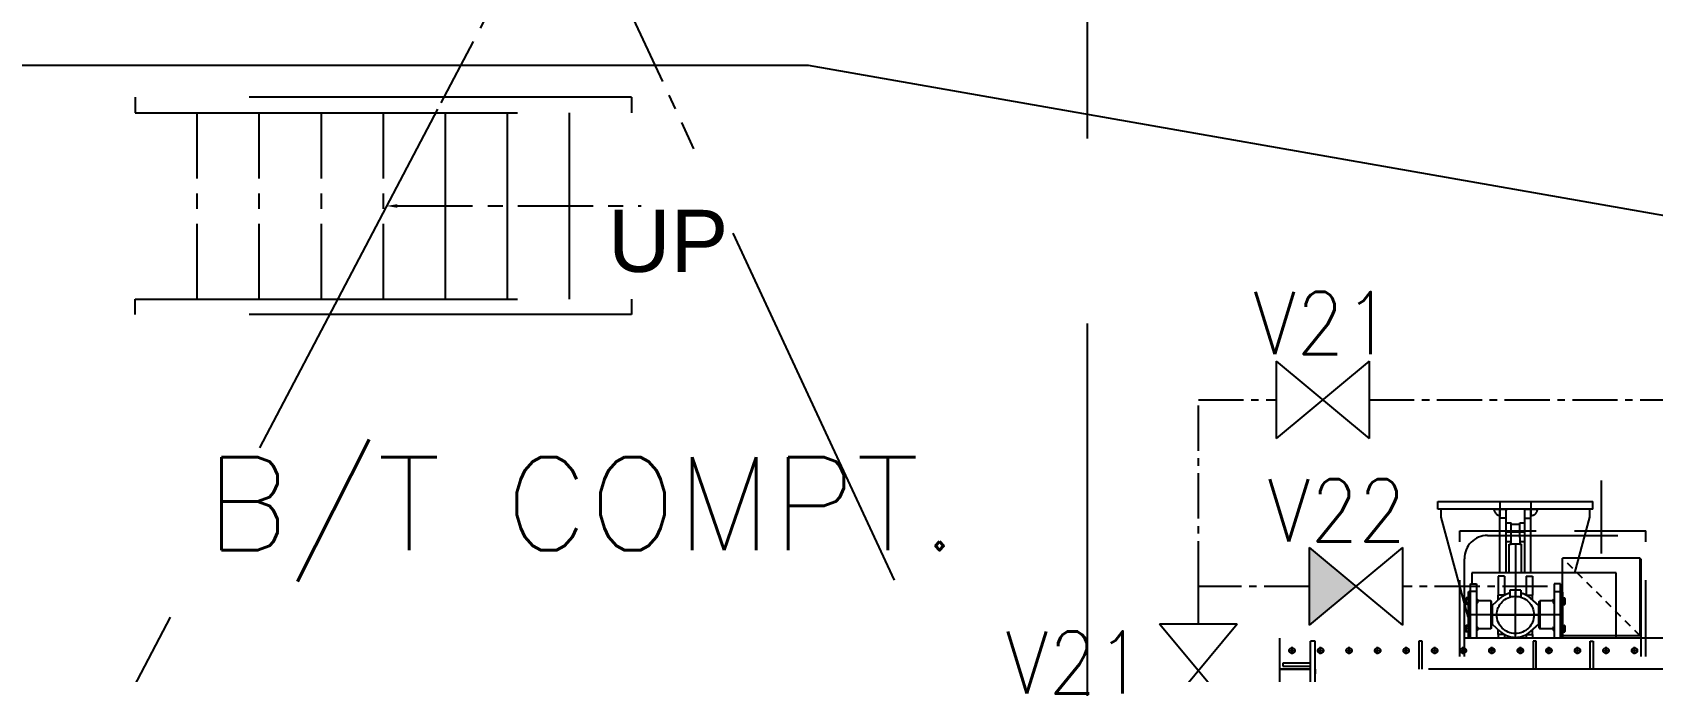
# Model space of a CAD drawing. Header units: millimetres. Extents: x 1638 to 3309, y -435 to 1865.
# Drawn here: x 2369.79 to 2396.69, y -272.92 to -262.32 of the extents above; entities that cross this region are included whole.
import ezdxf

# ---------------------------------------------------------------- set-up
doc = ezdxf.new("R2010")
doc.units = ezdxf.units.MM
for name, pattern in [('CENTER', [2, 1.25, -0.25, 0.25, -0.25]), ('CENTER2', [1.125, 0.75, -0.125, 0.125, -0.125]), ('HIDDEN', [9.525, 6.35, -3.175]), ('HIDDEN2', [0.1875, 0.125, -0.0625])]:
    doc.linetypes.add(name, pattern=pattern)
doc.layers.add('ballast', color=1, linetype='HIDDEN', lineweight=25)
for name, color, linetype in [('Frame', 243, 'Continuous'), ('Lining', 151, 'Continuous'), ('RED-1', 1, 'Continuous'), ('Ref-1', 6, 'CENTER'), ('Ref-2', 6, 'HIDDEN')]:
    doc.layers.add(name, color=color, linetype=linetype)
doc.styles.add('ROMANS', font='ROMANS.SHX')
doc.styles.get("Standard").update_dxf_attribs({"font": 'arial.ttf'})

# ---------------------------------------------------------------- blocks, each defined once
blk = doc.blocks.new('EXISTING BALLAST SYSTEM')
at = {"color": 8, "linetype": 'Continuous'}
for p, q in [((2387.307, -264.078), (2387.307, -243.001)), ((2396.483, -271.037), (2395.196, -271.037)), ((2396.483, -272.325), (2396.483, -271.037)), ((2396.483, -272.325), (2395.196, -272.325))]:
    blk.add_line(p, q, dxfattribs=at)
at = {"color": 8, "linetype": 'ByBlock'}
for p, q in [((2379.738, -263.393), (2371.496, -263.393)), ((2371.496, -263.393), (2371.496, -263.651)), ((2371.496, -263.651), (2379.738, -263.651)), ((2371.496, -266.999), (2371.496, -266.741)), ((2371.496, -266.741), (2379.738, -266.741)), ((2379.738, -266.999), (2371.496, -266.999))]:
    blk.add_line(p, q, dxfattribs=at)
at = {"color": 8, "linetype": 'HIDDEN'}
for p, q in [((2387.307, -292.545), (2387.307, -264.078)), ((2393.566, -272.671), (2393.566, -271.048)), ((2396.502, -272.671), (2396.502, -271.048))]:
    blk.add_line(p, q, dxfattribs=at)
at = {"color": 8}
for p, q in [((2390.44, -267.769), (2390.44, -269.056)), ((2390.44, -267.769), (2391.985, -269.056)), ((2391.985, -267.769), (2390.44, -269.056)), ((2391.985, -267.769), (2391.985, -269.056)), ((2393.126, -270.1), (2395.701, -270.1)), ((2393.126, -270.228), (2393.126, -270.1)), ((2395.701, -270.228), (2393.126, -270.228)), ((2393.183, -270.356), (2393.183, -270.228)), ((2393.631, -272.01), (2393.183, -270.356)), ((2394.043, -270.227), (2394.162, -270.227)), ((2394.156, -270.374), (2394.156, -270.228)), ((2394.162, -270.227), (2394.162, -270.108)), ((2394.162, -270.227), (2394.162, -270.227)), ((2394.162, -270.227), (2394.162, -270.227)), ((2394.162, -270.227), (2394.28, -270.227)), ((2394.162, -270.345), (2394.162, -270.227)), ((2394.259, -270.374), (2394.259, -270.228)), ((2394.559, -270.227), (2394.677, -270.227)), ((2394.568, -270.374), (2394.568, -270.228)), ((2394.671, -270.374), (2394.671, -270.228)), ((2394.677, -270.227), (2394.677, -270.108)), ((2394.677, -270.227), (2394.677, -270.227)), ((2394.677, -270.227), (2394.677, -270.227)), ((2394.677, -270.227), (2394.796, -270.227)), ((2394.677, -270.345), (2394.677, -270.227)), ((2395.644, -270.356), (2395.393, -271.284)), ((2395.644, -270.228), (2395.644, -270.356)), ((2395.701, -270.228), (2395.701, -270.1)), ((2394.156, -271.284), (2394.156, -270.374)), ((2394.259, -270.374), (2394.156, -270.374)), ((2394.583, -270.61), (2394.244, -270.61)), ((2394.259, -271.284), (2394.259, -270.374)), ((2394.259, -270.455), (2394.341, -270.455)), ((2394.341, -270.695), (2394.341, -270.455)), ((2394.486, -270.481), (2394.341, -270.481)), ((2394.486, -270.61), (2394.341, -270.61)), ((2394.486, -270.455), (2394.568, -270.455)), ((2394.486, -270.695), (2394.486, -270.455)), ((2394.568, -271.284), (2394.568, -270.374)), ((2394.568, -270.374), (2394.671, -270.374)), ((2394.671, -271.284), (2394.671, -270.374)), ((2392.537, -270.862), (2390.991, -272.15)), ((2390.991, -270.862), (2392.537, -272.15)), ((2390.991, -270.862), (2390.991, -272.15)), ((2392.537, -270.862), (2392.537, -272.15)), ((2394.259, -270.764), (2394.341, -270.764)), ((2394.31, -271.284), (2394.31, -270.805)), ((2394.31, -270.805), (2394.341, -270.805)), ((2394.341, -270.805), (2394.341, -270.695)), ((2394.486, -270.805), (2394.341, -270.805)), ((2394.413, -270.79), (2394.413, -271.7)), ((2394.486, -270.695), (2394.486, -270.805)), ((2394.486, -270.764), (2394.568, -270.764)), ((2394.486, -270.805), (2394.517, -270.805)), ((2394.517, -271.284), (2394.517, -270.805)), ((2395.196, -272.325), (2395.196, -271.037)), ((2396.088, -271.284), (2393.692, -271.284)), ((2393.692, -271.284), (2393.692, -271.465)), ((2394.233, -271.336), (2394.13, -271.336)), ((2394.13, -271.336), (2394.13, -271.653)), ((2394.233, -271.336), (2394.233, -271.653)), ((2394.594, -271.336), (2394.697, -271.336)), ((2394.594, -271.336), (2394.594, -271.653)), ((2394.697, -271.336), (2394.697, -271.653)), ((2396.088, -272.366), (2396.088, -271.284)), ((2393.592, -271.706), (2393.596, -271.699)), ((2393.592, -271.706), (2393.592, -271.752)), ((2393.627, -271.699), (2393.596, -271.699)), ((2393.627, -271.699), (2393.627, -271.725)), ((2393.627, -271.709), (2393.631, -271.709)), ((2393.631, -271.604), (2393.641, -271.593)), ((2393.631, -271.604), (2393.631, -271.98)), ((2393.667, -271.593), (2393.641, -271.593)), ((2393.641, -271.98), (2393.641, -271.593)), ((2393.667, -271.593), (2393.667, -271.465)), ((2393.667, -271.465), (2393.77, -271.465)), ((2393.667, -272.366), (2393.667, -271.593)), ((2393.77, -271.593), (2393.667, -271.593)), ((2393.77, -271.465), (2393.77, -271.593)), ((2393.77, -271.593), (2393.77, -272.366)), ((2394.163, -271.702), (2394.027, -271.825)), ((2394.233, -271.653), (2394.13, -271.653)), ((2394.13, -271.732), (2394.13, -271.653)), ((2394.233, -271.653), (2394.233, -271.653)), ((2394.323, -271.568), (2394.323, -271.684)), ((2394.413, -271.568), (2394.323, -271.568)), ((2394.504, -271.568), (2394.413, -271.568)), ((2394.413, -271.98), (2394.413, -271.591)), ((2394.504, -271.568), (2394.504, -271.684)), ((2394.594, -271.653), (2394.697, -271.653)), ((2394.594, -271.653), (2394.594, -271.653)), ((2394.8, -271.825), (2394.664, -271.702)), ((2394.697, -271.732), (2394.697, -271.653)), ((2395.057, -271.465), (2395.057, -271.593)), ((2395.16, -271.465), (2395.057, -271.465)), ((2395.057, -271.593), (2395.057, -272.366)), ((2395.057, -271.593), (2395.16, -271.593)), ((2395.16, -271.593), (2395.16, -271.465)), ((2395.16, -272.366), (2395.16, -271.593)), ((2395.186, -271.593), (2395.16, -271.593)), ((2395.196, -271.604), (2395.186, -271.593)), ((2395.186, -271.98), (2395.186, -271.593)), ((2395.196, -271.604), (2395.196, -271.98)), ((2395.196, -271.709), (2395.2, -271.709)), ((2395.2, -271.699), (2395.231, -271.699)), ((2395.2, -271.699), (2395.2, -271.725)), ((2395.235, -271.706), (2395.231, -271.699)), ((2395.235, -271.706), (2395.235, -271.752)), ((2393.592, -271.752), (2393.592, -271.799)), ((2393.592, -271.799), (2393.596, -271.806)), ((2393.627, -271.725), (2393.596, -271.725)), ((2393.627, -271.779), (2393.596, -271.779)), ((2393.627, -271.806), (2393.596, -271.806)), ((2395.202, -271.98), (2393.625, -271.98)), ((2393.627, -271.725), (2393.627, -271.779)), ((2393.627, -271.779), (2393.627, -271.806)), ((2393.627, -271.795), (2393.631, -271.795)), ((2393.631, -271.98), (2393.631, -272.356)), ((2393.641, -272.366), (2393.641, -271.98)), ((2393.77, -271.721), (2393.78, -271.721)), ((2393.77, -271.783), (2393.78, -271.783)), ((2393.785, -271.727), (2393.78, -271.721)), ((2393.78, -271.721), (2393.78, -271.783)), ((2393.785, -271.778), (2393.78, -271.783)), ((2393.785, -271.727), (2393.785, -271.778)), ((2394.007, -271.748), (2393.785, -271.748)), ((2394.017, -271.758), (2394.007, -271.748)), ((2394.007, -271.748), (2394.007, -271.98)), ((2394.007, -271.98), (2394.007, -272.212)), ((2394.017, -271.98), (2394.017, -271.758)), ((2394.017, -271.851), (2394.027, -271.851)), ((2394.017, -272.201), (2394.017, -271.98)), ((2394.025, -271.98), (2394.413, -271.98)), ((2394.027, -271.825), (2394.027, -272.134)), ((2394.413, -272.369), (2394.413, -271.98)), ((2394.413, -271.98), (2394.413, -271.98)), ((2394.413, -271.98), (2394.413, -271.98)), ((2394.413, -271.98), (2394.802, -271.98)), ((2394.8, -272.134), (2394.8, -271.825)), ((2394.8, -271.851), (2394.81, -271.851)), ((2394.81, -271.758), (2394.82, -271.748)), ((2394.81, -271.98), (2394.81, -271.758)), ((2394.81, -272.201), (2394.81, -271.98)), ((2395.042, -271.748), (2394.82, -271.748)), ((2394.82, -271.748), (2394.82, -271.98)), ((2394.82, -271.98), (2394.82, -272.212)), ((2395.042, -271.727), (2395.047, -271.721)), ((2395.042, -271.727), (2395.042, -271.778)), ((2395.042, -271.778), (2395.047, -271.783)), ((2395.047, -271.721), (2395.057, -271.721)), ((2395.047, -271.721), (2395.047, -271.783)), ((2395.047, -271.783), (2395.057, -271.783)), ((2395.186, -272.366), (2395.186, -271.98)), ((2395.196, -271.795), (2395.2, -271.795)), ((2395.196, -271.98), (2395.196, -272.356)), ((2395.2, -271.725), (2395.231, -271.725)), ((2395.2, -271.725), (2395.2, -271.779)), ((2395.2, -271.779), (2395.231, -271.779)), ((2395.2, -271.779), (2395.2, -271.806)), ((2395.2, -271.806), (2395.231, -271.806)), ((2395.235, -271.799), (2395.231, -271.806)), ((2395.235, -271.752), (2395.235, -271.799)), ((2388.506, -273.673), (2389.794, -272.128)), ((2388.506, -272.128), (2389.794, -273.673)), ((2388.506, -272.128), (2389.794, -272.128)), ((2393.592, -272.161), (2393.596, -272.154)), ((2393.592, -272.161), (2393.592, -272.254)), ((2393.627, -272.154), (2393.596, -272.154)), ((2393.596, -272.161), (2393.627, -272.161)), ((2393.627, -272.207), (2393.596, -272.207)), ((2393.627, -272.154), (2393.627, -272.161)), ((2393.627, -272.161), (2393.627, -272.207)), ((2393.627, -272.165), (2393.631, -272.165)), ((2393.627, -272.207), (2393.627, -272.254)), ((2393.627, -272.25), (2393.631, -272.25)), ((2393.77, -272.177), (2393.78, -272.177)), ((2393.77, -272.238), (2393.78, -272.238)), ((2393.785, -272.182), (2393.78, -272.177)), ((2393.78, -272.177), (2393.78, -272.238)), ((2393.785, -272.233), (2393.78, -272.238)), ((2393.785, -272.182), (2393.785, -272.233)), ((2394.007, -272.212), (2393.785, -272.212)), ((2394.017, -272.201), (2394.007, -272.212)), ((2394.017, -272.109), (2394.027, -272.109)), ((2394.027, -272.134), (2394.163, -272.257)), ((2394.13, -272.307), (2394.13, -272.227)), ((2394.664, -272.257), (2394.8, -272.134)), ((2394.697, -272.307), (2394.697, -272.227)), ((2394.8, -272.109), (2394.81, -272.109)), ((2394.81, -272.201), (2394.82, -272.212)), ((2395.042, -272.212), (2394.82, -272.212)), ((2395.042, -272.182), (2395.047, -272.177)), ((2395.042, -272.182), (2395.042, -272.233)), ((2395.042, -272.233), (2395.047, -272.238)), ((2395.047, -272.177), (2395.057, -272.177)), ((2395.047, -272.177), (2395.047, -272.238)), ((2395.047, -272.238), (2395.057, -272.238)), ((2395.196, -272.165), (2395.2, -272.165)), ((2395.196, -272.25), (2395.2, -272.25)), ((2395.2, -272.154), (2395.231, -272.154)), ((2395.2, -272.154), (2395.2, -272.161)), ((2395.2, -272.161), (2395.2, -272.207)), ((2395.231, -272.161), (2395.2, -272.161)), ((2395.2, -272.207), (2395.231, -272.207)), ((2395.2, -272.207), (2395.2, -272.254)), ((2395.235, -272.161), (2395.231, -272.154)), ((2395.235, -272.161), (2395.235, -272.254)), ((2399.915, -272.366), (2390.499, -272.366)), ((2390.499, -272.366), (2390.499, -272.881)), ((2390.705, -272.572), (2390.705, -272.51)), ((2391.014, -284.317), (2391.014, -272.418)), ((2391.091, -272.418), (2391.014, -272.418)), ((2391.091, -284.317), (2391.091, -272.418)), ((2391.179, -272.572), (2391.179, -272.51)), ((2391.652, -272.572), (2391.652, -272.51)), ((2392.126, -272.572), (2392.126, -272.51)), ((2392.6, -272.572), (2392.6, -272.51)), ((2392.811, -272.418), (2392.811, -272.881)), ((2392.863, -272.418), (2392.811, -272.418)), ((2392.863, -272.881), (2392.863, -272.418)), ((2393.074, -272.572), (2393.074, -272.51)), ((2393.548, -272.572), (2393.548, -272.51)), ((2393.592, -272.254), (2393.596, -272.261)), ((2393.627, -272.254), (2393.596, -272.254)), ((2393.627, -272.261), (2393.596, -272.261)), ((2393.627, -272.254), (2393.627, -272.261)), ((2393.631, -272.356), (2393.641, -272.366)), ((2394.022, -272.572), (2394.022, -272.51)), ((2394.13, -272.307), (2394.13, -272.366)), ((2394.233, -272.307), (2394.13, -272.307)), ((2394.233, -272.307), (2394.233, -272.366)), ((2394.233, -272.307), (2394.233, -272.307)), ((2394.496, -272.572), (2394.496, -272.51)), ((2394.594, -272.307), (2394.594, -272.366)), ((2394.594, -272.307), (2394.697, -272.307)), ((2394.594, -272.307), (2394.594, -272.307)), ((2394.697, -272.307), (2394.697, -272.366)), ((2394.707, -272.418), (2394.707, -272.881)), ((2394.759, -272.418), (2394.707, -272.418)), ((2394.759, -272.881), (2394.759, -272.418)), ((2394.97, -272.572), (2394.97, -272.51)), ((2395.196, -272.356), (2395.186, -272.366)), ((2395.2, -272.254), (2395.231, -272.254)), ((2395.2, -272.254), (2395.2, -272.261)), ((2395.2, -272.261), (2395.231, -272.261)), ((2395.235, -272.254), (2395.231, -272.261)), ((2395.444, -272.572), (2395.444, -272.51)), ((2395.655, -272.881), (2395.655, -272.418)), ((2395.655, -272.418), (2395.706, -272.418)), ((2395.706, -272.418), (2395.706, -272.881)), ((2395.918, -272.572), (2395.918, -272.51)), ((2396.392, -272.572), (2396.392, -272.51)), ((2390.55, -272.778), (2390.55, -272.83)), ((2391.014, -272.778), (2390.55, -272.778)), ((2390.643, -272.572), (2390.705, -272.572)), ((2390.705, -272.572), (2390.705, -272.572)), ((2390.705, -272.572), (2390.705, -272.572)), ((2390.705, -272.634), (2390.705, -272.572)), ((2390.705, -272.572), (2390.766, -272.572)), ((2391.091, -272.959), (2391.091, -272.686)), ((2391.117, -272.572), (2391.179, -272.572)), ((2391.179, -272.572), (2391.179, -272.572)), ((2391.179, -272.572), (2391.179, -272.572)), ((2391.179, -272.634), (2391.179, -272.572)), ((2391.179, -272.572), (2391.24, -272.572)), ((2391.591, -272.572), (2391.652, -272.572)), ((2391.652, -272.572), (2391.652, -272.572)), ((2391.652, -272.572), (2391.652, -272.572)), ((2391.652, -272.634), (2391.652, -272.572)), ((2391.652, -272.572), (2391.714, -272.572)), ((2392.065, -272.572), (2392.126, -272.572)), ((2392.126, -272.572), (2392.126, -272.572)), ((2392.126, -272.572), (2392.126, -272.572)), ((2392.126, -272.634), (2392.126, -272.572)), ((2392.126, -272.572), (2392.188, -272.572)), ((2392.538, -272.572), (2392.6, -272.572)), ((2392.6, -272.572), (2392.6, -272.572)), ((2392.6, -272.572), (2392.6, -272.572)), ((2392.6, -272.634), (2392.6, -272.572)), ((2392.6, -272.572), (2392.662, -272.572)), ((2393.012, -272.572), (2393.074, -272.572)), ((2393.074, -272.572), (2393.074, -272.572)), ((2393.074, -272.572), (2393.074, -272.572)), ((2393.074, -272.634), (2393.074, -272.572)), ((2393.074, -272.572), (2393.136, -272.572)), ((2393.486, -272.572), (2393.548, -272.572)), ((2393.548, -272.572), (2393.548, -272.572)), ((2393.548, -272.572), (2393.548, -272.572)), ((2393.548, -272.634), (2393.548, -272.572)), ((2393.548, -272.572), (2393.61, -272.572)), ((2393.96, -272.572), (2394.022, -272.572)), ((2393.983, -272.546), (2394.061, -272.546)), ((2394.022, -272.572), (2394.084, -272.572)), ((2394.022, -272.572), (2394.022, -272.572)), ((2394.022, -272.634), (2394.022, -272.572)), ((2394.022, -272.572), (2394.022, -272.572)), ((2394.434, -272.572), (2394.496, -272.572)), ((2394.457, -272.546), (2394.534, -272.546)), ((2394.496, -272.572), (2394.496, -272.572)), ((2394.496, -272.572), (2394.496, -272.572)), ((2394.496, -272.634), (2394.496, -272.572)), ((2394.496, -272.572), (2394.558, -272.572)), ((2394.908, -272.572), (2394.97, -272.572)), ((2394.931, -272.546), (2395.008, -272.546)), ((2394.97, -272.572), (2394.97, -272.572)), ((2394.97, -272.572), (2394.97, -272.572)), ((2394.97, -272.634), (2394.97, -272.572)), ((2394.97, -272.572), (2395.032, -272.572)), ((2395.382, -272.572), (2395.444, -272.572)), ((2395.444, -272.572), (2395.444, -272.572)), ((2395.444, -272.572), (2395.444, -272.572)), ((2395.444, -272.634), (2395.444, -272.572)), ((2395.444, -272.572), (2395.506, -272.572)), ((2395.856, -272.572), (2395.918, -272.572)), ((2395.918, -272.572), (2395.918, -272.572)), ((2395.918, -272.572), (2395.918, -272.572)), ((2395.918, -272.634), (2395.918, -272.572)), ((2395.918, -272.572), (2395.979, -272.572)), ((2396.33, -272.572), (2396.392, -272.572)), ((2396.392, -272.572), (2396.392, -272.572)), ((2396.392, -272.572), (2396.392, -272.572)), ((2396.392, -272.634), (2396.392, -272.572)), ((2396.392, -272.572), (2396.453, -272.572)), ((2390.499, -272.881), (2390.499, -283.853)), ((2391.014, -272.881), (2390.499, -272.881)), ((2390.499, -272.881), (2391.014, -272.881)), ((2390.55, -272.83), (2391.014, -272.83)), ((2399.323, -272.881), (2391.091, -272.881)), ((2391.091, -272.881), (2391.091, -272.959))]:
    blk.add_line(p, q, dxfattribs=at)
at = {"color": 8, "linetype": 'CENTER2'}
for p, q in [((2389.15, -268.412), (2390.44, -268.412)), ((2389.15, -271.506), (2389.15, -268.412)), ((2391.985, -268.412), (2408.61, -268.412)), ((2390.991, -271.506), (2389.15, -271.506)), ((2389.15, -272.128), (2389.15, -271.506)), ((2394.948, -271.506), (2392.537, -271.506))]:
    blk.add_line(p, q, dxfattribs=at)
at = {"color": 8, "linetype": 'HIDDEN', "ltscale": 0.2}
for p, q in [((2393.489, -270.584), (2396.58, -270.584)), ((2393.489, -272.671), (2393.489, -270.584)), ((2396.58, -272.671), (2396.58, -270.584))]:
    blk.add_line(p, q, dxfattribs=at)
at = {"color": 8, "linetype": 'HIDDEN2'}
blk.add_line((2396.483, -272.325), (2395.196, -271.037), dxfattribs=at)
at = {"color": 8}
for centre, radius in [((2394.413, -271.98), 0.309), ((2390.705, -272.572), 0.0464), ((2391.179, -272.572), 0.0464), ((2391.652, -272.572), 0.0464), ((2392.126, -272.572), 0.0464), ((2392.6, -272.572), 0.0464), ((2393.074, -272.572), 0.0464), ((2393.548, -272.572), 0.0464), ((2394.022, -272.572), 0.0464), ((2394.496, -272.572), 0.0464), ((2394.97, -272.572), 0.0464), ((2395.444, -272.572), 0.0464), ((2395.918, -272.572), 0.0464), ((2396.392, -272.572), 0.0464)]:
    blk.add_circle(centre, radius, dxfattribs=at)
for centre, radius, start, end in [((2394.162, -270.227), 0.103, 180.8972, 266.6795), ((2394.677, -270.227), 0.103, 266.6795, 359.1028), ((2394.413, -271.98), 0.373, 103.968, 132.0335), ((2394.413, -271.98), 0.373, 47.9665, 76.032), ((2394.413, -271.98), 0.373, 227.9665, 312.0335)]:
    blk.add_arc(centre, radius, start, end, dxfattribs=at)
at = {"color": 8, "linetype": 'HIDDEN'}
blk.add_arc((2393.952, -271.048), 0.386, 90, 180, dxfattribs=at)
at = {"color": 8}
for points, weights in [([(2393.596, -271.725), (2393.588, -271.712), (2393.596, -271.699)], [1, 1.15455095302, 1]), ([(2395.231, -271.725), (2395.239, -271.712), (2395.231, -271.699)], [1, 1.15455095302, 1]), ([(2393.592, -271.752), (2393.592, -271.74), (2393.596, -271.725)], [1, 1.0380269746, 1]), ([(2393.596, -271.779), (2393.592, -271.765), (2393.592, -271.752)], [1, 1.0380269746, 1]), ([(2393.596, -271.806), (2393.588, -271.792), (2393.596, -271.779)], [1, 1.15455095302, 1]), ([(2395.235, -271.752), (2395.235, -271.74), (2395.231, -271.725)], [1, 1.0380269746, 1]), ([(2395.231, -271.779), (2395.235, -271.765), (2395.235, -271.752)], [1, 1.0380269746, 1]), ([(2395.231, -271.806), (2395.239, -271.792), (2395.231, -271.779)], [1, 1.15455095302, 1]), ([(2393.596, -272.207), (2393.588, -272.184), (2393.596, -272.161)], [1, 1.15455095302, 1]), ([(2393.596, -272.161), (2393.592, -272.161), (2393.592, -272.161)], [1, 1.0380269746, 1]), ([(2393.596, -272.254), (2393.588, -272.231), (2393.596, -272.207)], [1, 1.15455095302, 1]), ([(2393.593, -272.161), (2393.594, -272.158), (2393.596, -272.154)], [1.05872446144, 1.03941337766, 1]), ([(2395.234, -272.161), (2395.233, -272.158), (2395.231, -272.154)], [1.05872446144, 1.03941337766, 1]), ([(2395.231, -272.207), (2395.239, -272.184), (2395.231, -272.161)], [1, 1.15455095302, 1]), ([(2395.231, -272.161), (2395.235, -272.161), (2395.235, -272.161)], [1, 1.0380269746, 1]), ([(2395.231, -272.254), (2395.239, -272.231), (2395.231, -272.207)], [1, 1.15455095302, 1]), ([(2393.592, -272.254), (2393.592, -272.254), (2393.596, -272.254)], [1, 1.0380269746, 1]), ([(2393.596, -272.261), (2393.594, -272.257), (2393.593, -272.254)], [1, 1.03941337766, 1.05872446144]), ([(2395.235, -272.254), (2395.235, -272.254), (2395.231, -272.254)], [1, 1.0380269746, 1]), ([(2395.231, -272.261), (2395.233, -272.257), (2395.234, -272.254)], [1, 1.03941337766, 1.05872446144])]:
    blk.add_rational_spline(points, weights, degree=2, dxfattribs=at)
at = {"color": 8, "linetype": 'Continuous'}
blk.add_solid([(2391.764, -271.506), (2390.991, -270.862), (2390.991, -272.15)], dxfattribs=at)
at = {"layer": 'Frame', "color": 8}
for p, q in [((2379.738, -263.393), (2379.738, -263.651)), ((2379.738, -266.741), (2379.738, -266.999)), ((2393.952, -270.662), (2396.116, -270.662))]:
    blk.add_line(p, q, dxfattribs=at)
at = {"layer": 'Lining', "color": 8}
blk.add_line((2395.839, -269.749), (2395.839, -270.959), dxfattribs=at)
at = {"layer": 'RED-1', "color": 8}
for p, q in [((2368.763, -262.858), (2382.671, -262.858)), ((2382.671, -262.858), (2412.033, -268.009))]:
    blk.add_line(p, q, dxfattribs=at)
at = {"layer": 'Ref-1', "color": 8}
for p, q in [((2368.763, -238.419), (2380.769, -264.247)), ((2387.362, -243.001), (2376.573, -263.484)), ((2372.526, -266.741), (2372.526, -263.651)), ((2373.557, -266.741), (2373.557, -263.651)), ((2374.587, -266.741), (2374.587, -263.651)), ((2375.617, -266.741), (2375.617, -263.651)), ((2375.849, -265.196), (2379.896, -265.196))]:
    blk.add_line(p, q, dxfattribs=at)
at = {"layer": 'Ref-1', "color": 8, "linetype": 'HIDDEN'}
for p, q in [((2376.518, -263.589), (2368.763, -278.311)), ((2381.421, -265.648), (2387.307, -278.311))]:
    blk.add_line(p, q, dxfattribs=at)
at = {"layer": 'Ref-1', "color": 8}
blk.add_solid([(2375.849, -265.226), (2375.669, -265.196), (2375.849, -265.166)], dxfattribs=at)
at = {"layer": 'Ref-2', "color": 8}
for p, q in [((2376.647, -266.741), (2376.647, -263.651)), ((2377.678, -266.741), (2377.678, -263.651)), ((2378.708, -266.741), (2378.708, -263.651))]:
    blk.add_line(p, q, dxfattribs=at)
at = {"color": 8}
blk.add_text('UP', height=1.0302, dxfattribs=at).set_placement((2379.346, -266.29))
at = {"color": 8, "linetype": 'Continuous', "style": 'ROMANS', "width": 0.9}
for s, p in [('V21', (2390.061, -267.653)), ('V22', (2390.295, -270.761)), ('V21', (2385.945, -273.285))]:
    blk.add_text(s, height=1.0302, dxfattribs=at).set_placement(p)
at = {"color": 8, "linetype": 'Continuous', "style": 'ROMANS'}
blk.add_text('B/T COMPT.', height=1.5454, dxfattribs=at).set_placement((2372.666, -270.908))

msp = doc.modelspace()

# ---------------------------------------------------------------- block references
at = {"layer": 'ballast'}
msp.add_blockref('EXISTING BALLAST SYSTEM', (0, 0), dxfattribs=at)

doc.saveas('drawing.dxf')
